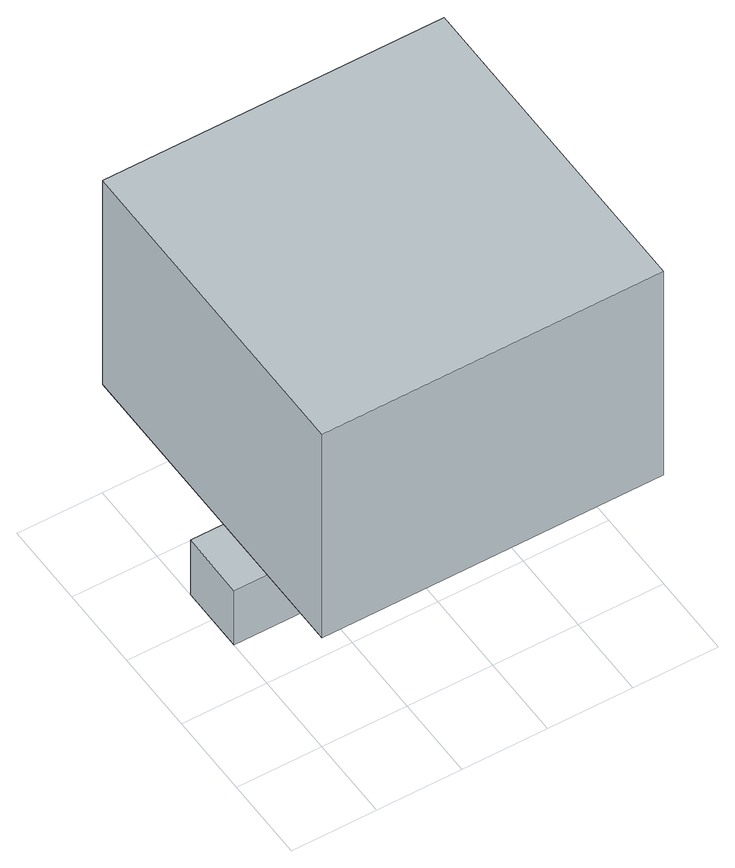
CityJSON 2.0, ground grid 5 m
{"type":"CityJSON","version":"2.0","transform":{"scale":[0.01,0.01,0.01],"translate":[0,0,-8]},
"CityObjects":{
"object1":{"type":"GenericCityObject","attributes":{"parcelNumber":"P-001","buildingOnParcel":true,"dimension":"3D"},"geometry":[{"type":"Solid","lod":"1","boundaries":[[[[0,1,2,3]],[[4,5,6,7]],[[0,4,7,1]],[[1,7,6,2]],[[2,6,5,3]],[[3,5,4,0]]]]}]},
"object2":{"type":"GenericCityObject","attributes":{"status":"فعال","type":"مترو"},"geometry":[{"type":"Solid","lod":"1","boundaries":[[[[8,9,10,11]],[[12,13,14,15]],[[8,12,15,9]],[[9,15,14,10]],[[10,14,13,11]],[[11,13,12,8]]]]}]}
},
"vertices":[
[0,0,800],[2000,0,800],[2000,2000,800],[0,2000,800],[0,0,2300],[0,2000,2300],[2000,2000,2300],[2000,0,2300],
[0,800,0],[2000,800,0],[2000,1200,0],[0,1200,0],[0,800,400],[0,1200,400],[2000,1200,400],[2000,800,400]
]}
